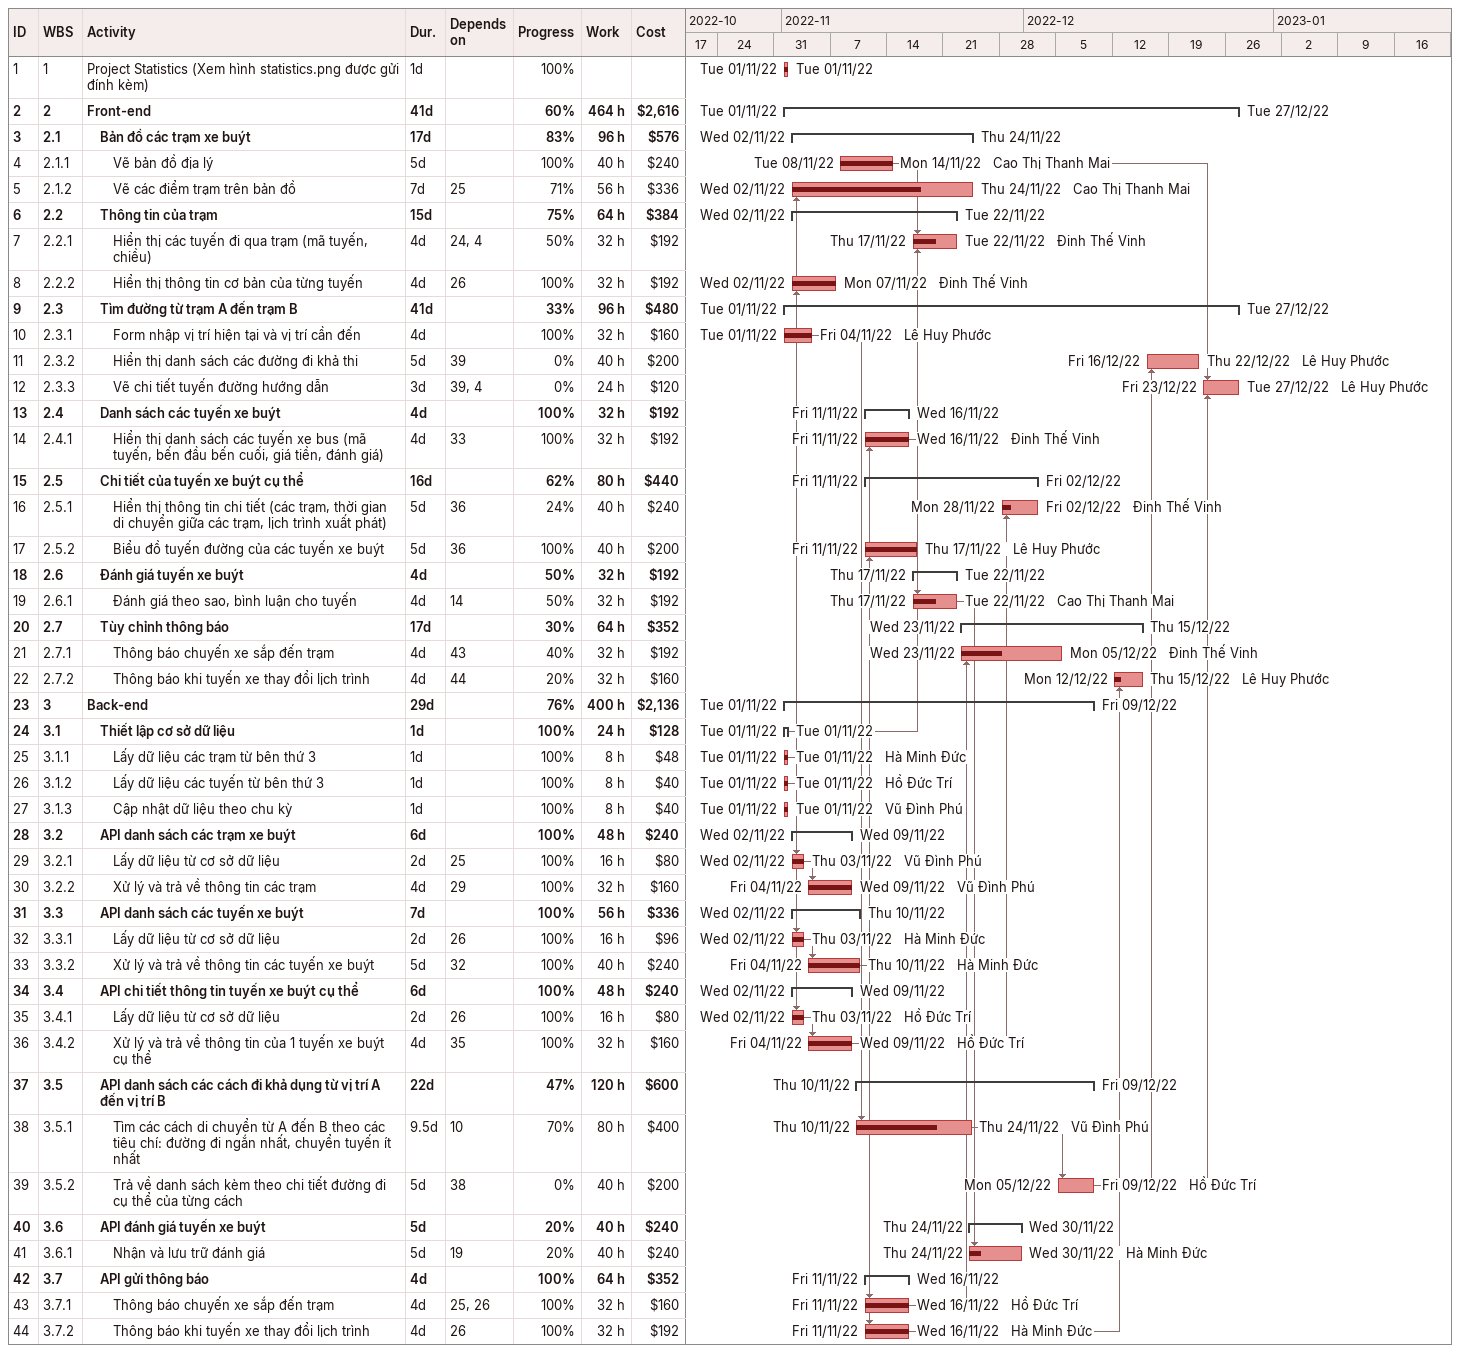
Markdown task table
| ID | WBS | Task | Duration | Start | Finish | Predecessors | Resources | % complete | Work (h) | Cost ($) |
|---|---|---|---|---|---|---|---|---|---|---|
| 1 | 1 | Project Statistics (Xem hình statistics.png được gửi đính kèm) | 1d | 2022-11-01 | 2022-11-01 |  |  | 100 |  |  |
| 2 | 2 | **Front-end** | 41d | 2022-11-01 | 2022-12-27 |  |  | 60 | 464 | 2616 |
| 3 | 2.1 | **Bản đồ các trạm xe buýt** | 17d | 2022-11-02 | 2022-11-24 |  |  | 83 | 96 | 576 |
| 4 | 2.1.1 | Vẽ bản đồ địa lý | 5d | 2022-11-08 | 2022-11-14 |  | Cao Thị Thanh Mai | 100 | 40 | 240 |
| 5 | 2.1.2 | Vẽ các điểm trạm trên bản đồ | 7d | 2022-11-02 | 2022-11-24 | 25 | Cao Thị Thanh Mai | 71 | 56 | 336 |
| 6 | 2.2 | **Thông tin của trạm** | 15d | 2022-11-02 | 2022-11-22 |  |  | 75 | 64 | 384 |
| 7 | 2.2.1 | Hiển thị các tuyến đi qua trạm (mã tuyến, chiều) | 4d | 2022-11-17 | 2022-11-22 | 24, 4 | Đinh Thế Vinh | 50 | 32 | 192 |
| 8 | 2.2.2 | Hiển thị thông tin cơ bản của từng tuyến | 4d | 2022-11-02 | 2022-11-07 | 26 | Đinh Thế Vinh | 100 | 32 | 192 |
| 9 | 2.3 | **Tìm đường từ trạm A đến trạm B** | 41d | 2022-11-01 | 2022-12-27 |  |  | 33 | 96 | 480 |
| 10 | 2.3.1 | Form nhập vị trí hiện tại và vị trí cần đến | 4d | 2022-11-01 | 2022-11-04 |  | Lê Huy Phước | 100 | 32 | 160 |
| 11 | 2.3.2 | Hiển thị danh sách các đường đi khả thi | 5d | 2022-12-16 | 2022-12-22 | 39 | Lê Huy Phước | 0 | 40 | 200 |
| 12 | 2.3.3 | Vẽ chi tiết tuyến đường hướng dẫn | 3d | 2022-12-23 | 2022-12-27 | 39, 4 | Lê Huy Phước | 0 | 24 | 120 |
| 13 | 2.4 | **Danh sách các tuyến xe buýt** | 4d | 2022-11-11 | 2022-11-16 |  |  | 100 | 32 | 192 |
| 14 | 2.4.1 | Hiển thị danh sách các tuyến xe bus (mã tuyến, bến đầu bến cuối, giá tiền, đánh giá) | 4d | 2022-11-11 | 2022-11-16 | 33 | Đinh Thế Vinh | 100 | 32 | 192 |
| 15 | 2.5 | **Chi tiết của tuyến xe buýt cụ thể** | 16d | 2022-11-11 | 2022-12-02 |  |  | 62 | 80 | 440 |
| 16 | 2.5.1 | Hiển thị thông tin chi tiết (các trạm, thời gian di chuyển giữa các trạm, lịch trình xuất phát) | 5d | 2022-11-28 | 2022-12-02 | 36 | Đinh Thế Vinh | 24 | 40 | 240 |
| 17 | 2.5.2 | Biểu đồ tuyến đường của các tuyến xe buýt | 5d | 2022-11-11 | 2022-11-17 | 36 | Lê Huy Phước | 100 | 40 | 200 |
| 18 | 2.6 | **Đánh giá tuyến xe buýt** | 4d | 2022-11-17 | 2022-11-22 |  |  | 50 | 32 | 192 |
| 19 | 2.6.1 | Đánh giá theo sao, bình luận cho tuyến | 4d | 2022-11-17 | 2022-11-22 | 14 | Cao Thị Thanh Mai | 50 | 32 | 192 |
| 20 | 2.7 | **Tùy chỉnh thông báo** | 17d | 2022-11-23 | 2022-12-15 |  |  | 30 | 64 | 352 |
| 21 | 2.7.1 | Thông báo chuyến xe sắp đến trạm | 4d | 2022-11-23 | 2022-12-05 | 43 | Đinh Thế Vinh | 40 | 32 | 192 |
| 22 | 2.7.2 | Thông báo khi tuyến xe thay đổi lịch trình | 4d | 2022-12-12 | 2022-12-15 | 44 | Lê Huy Phước | 20 | 32 | 160 |
| 23 | 3 | **Back-end** | 29d | 2022-11-01 | 2022-12-09 |  |  | 76 | 400 | 2136 |
| 24 | 3.1 | **Thiết lập cơ sở dữ liệu** | 1d | 2022-11-01 | 2022-11-01 |  |  | 100 | 24 | 128 |
| 25 | 3.1.1 | Lấy dữ liệu các trạm từ bên thứ 3 | 1d | 2022-11-01 | 2022-11-01 |  | Hà Minh Đức | 100 | 8 | 48 |
| 26 | 3.1.2 | Lấy dữ liệu các tuyến từ bên thứ 3 | 1d | 2022-11-01 | 2022-11-01 |  | Hồ Đức Trí | 100 | 8 | 40 |
| 27 | 3.1.3 | Cập nhật dữ liệu theo chu kỳ | 1d | 2022-11-01 | 2022-11-01 |  | Vũ Đình Phú | 100 | 8 | 40 |
| 28 | 3.2 | **API danh sách các trạm xe buýt** | 6d | 2022-11-02 | 2022-11-09 |  |  | 100 | 48 | 240 |
| 29 | 3.2.1 | Lấy dữ liệu từ cơ sở dữ liệu | 2d | 2022-11-02 | 2022-11-03 | 25 | Vũ Đình Phú | 100 | 16 | 80 |
| 30 | 3.2.2 | Xử lý và trả về thông tin các trạm | 4d | 2022-11-04 | 2022-11-09 | 29 | Vũ Đình Phú | 100 | 32 | 160 |
| 31 | 3.3 | **API danh sách các tuyến xe buýt** | 7d | 2022-11-02 | 2022-11-10 |  |  | 100 | 56 | 336 |
| 32 | 3.3.1 | Lấy dữ liệu từ cơ sở dữ liệu | 2d | 2022-11-02 | 2022-11-03 | 26 | Hà Minh Đức | 100 | 16 | 96 |
| 33 | 3.3.2 | Xử lý và trả về thông tin các tuyến xe buýt | 5d | 2022-11-04 | 2022-11-10 | 32 | Hà Minh Đức | 100 | 40 | 240 |
| 34 | 3.4 | **API chi tiết thông tin tuyến xe buýt cụ thể** | 6d | 2022-11-02 | 2022-11-09 |  |  | 100 | 48 | 240 |
| 35 | 3.4.1 | Lấy dữ liệu từ cơ sở dữ liệu | 2d | 2022-11-02 | 2022-11-03 | 26 | Hồ Đức Trí | 100 | 16 | 80 |
| 36 | 3.4.2 | Xử lý và trả về thông tin của 1 tuyến xe buýt cụ thể | 4d | 2022-11-04 | 2022-11-09 | 35 | Hồ Đức Trí | 100 | 32 | 160 |
| 37 | 3.5 | **API danh sách các cách đi khả dụng từ vị trí A đến vị trí B** | 22d | 2022-11-10 | 2022-12-09 |  |  | 47 | 120 | 600 |
| 38 | 3.5.1 | Tìm các cách di chuyển từ A đến B theo các tiêu chí: đường đi ngắn nhất, chuyển tuyến ít nhất | 9.5d | 2022-11-10 | 2022-11-24 | 10 | Vũ Đình Phú | 70 | 80 | 400 |
| 39 | 3.5.2 | Trả về danh sách kèm theo chi tiết đường đi cụ thể của từng cách | 5d | 2022-12-05 | 2022-12-09 | 38 | Hồ Đức Trí | 0 | 40 | 200 |
| 40 | 3.6 | **API đánh giá tuyến xe buýt** | 5d | 2022-11-24 | 2022-11-30 |  |  | 20 | 40 | 240 |
| 41 | 3.6.1 | Nhận và lưu trữ đánh giá | 5d | 2022-11-24 | 2022-11-30 | 19 | Hà Minh Đức | 20 | 40 | 240 |
| 42 | 3.7 | **API gửi thông báo** | 4d | 2022-11-11 | 2022-11-16 |  |  | 100 | 64 | 352 |
| 43 | 3.7.1 | Thông báo chuyến xe sắp đến trạm | 4d | 2022-11-11 | 2022-11-16 | 25, 26 | Hồ Đức Trí | 100 | 32 | 160 |
| 44 | 3.7.2 | Thông báo khi tuyến xe thay đổi lịch trình | 4d | 2022-11-11 | 2022-11-16 | 26 | Hà Minh Đức | 100 | 32 | 192 |
